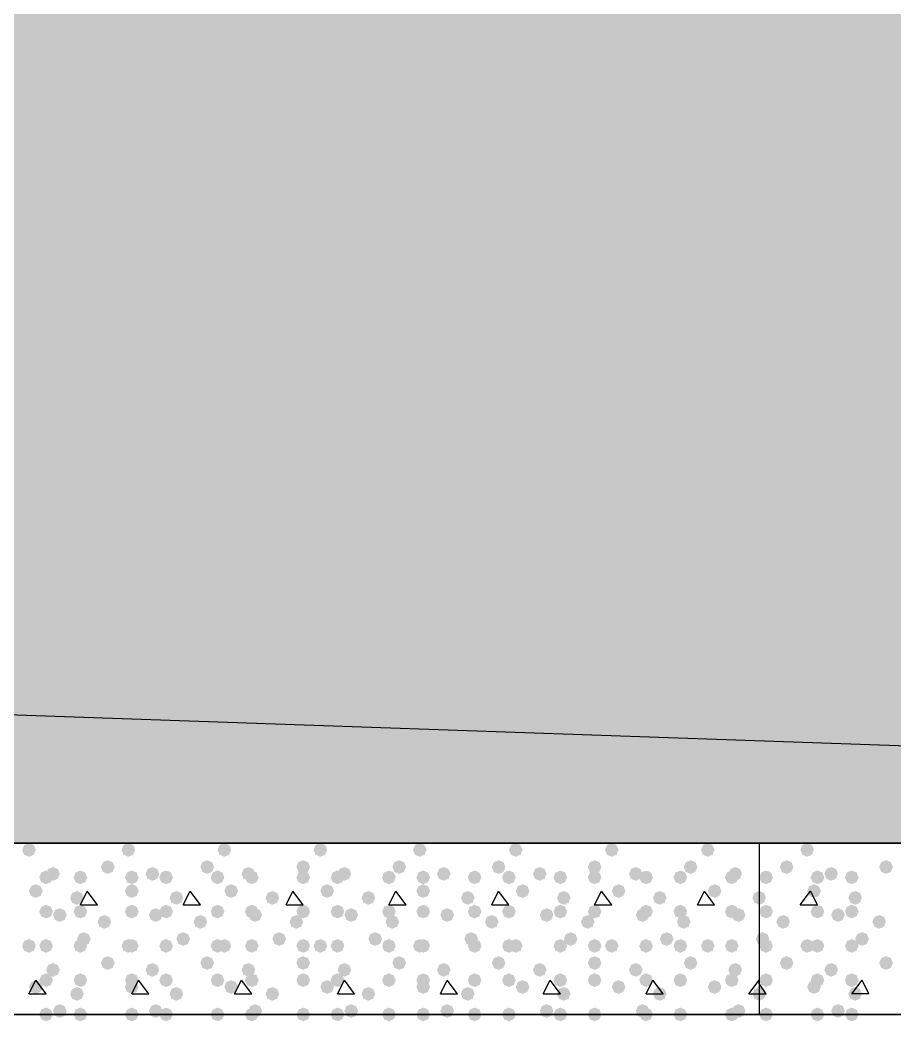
# Model space of a CAD drawing. Header units: millimetres. Extents: x 0 to 420, y 0 to 297.
# Drawn here: x 333.99 to 344.78, y 147.81 to 160.4 of the extents above; entities that cross this region are included whole.
import ezdxf

# ---------------------------------------------------------------- set-up
doc = ezdxf.new("R2010")
doc.units = ezdxf.units.MM
doc.layers.get('0').update_dxf_attribs({"linetype": 'CONTINUOUS'})

msp = doc.modelspace()

# ---------------------------------------------------------------- hatches: boundary and pattern name
at = {"true_color": 0x000008}
h = msp.add_hatch(color=0, dxfattribs=at)
h.paths.add_polyline_path([(379.518333, 162.263667), (33.401, 162.263667), (379.518333, 150.241)], flags=0)
h.paths.add_polyline_path([(33.401, 162.263667), (379.518333, 150.241), (33.401, 150.241)], flags=0)
for points in [[(334.179333, 150.156333), (334.154462, 150.096537), (334.094667, 150.071667), (334.034871, 150.096537), (334.01, 150.156333), (334.034871, 150.216129), (334.094667, 150.241), (334.154462, 150.216129)], [(335.407, 150.156333), (335.382129, 150.096537), (335.322333, 150.071667), (335.262538, 150.096537), (335.237667, 150.156333), (335.262537, 150.216129), (335.322333, 150.241), (335.382129, 150.216129)], [(336.592333, 150.156333), (336.567462, 150.096537), (336.507667, 150.071667), (336.447871, 150.096537), (336.423, 150.156333), (336.447871, 150.216129), (336.507667, 150.241), (336.567462, 150.216129)], [(337.777667, 150.156333), (337.752796, 150.096537), (337.693, 150.071667), (337.633204, 150.096537), (337.608333, 150.156333), (337.633204, 150.216129), (337.693, 150.241), (337.752796, 150.216129)], [(339.005333, 150.156333), (338.980462, 150.096537), (338.920667, 150.071667), (338.860871, 150.096537), (338.836, 150.156333), (338.860871, 150.216129), (338.920667, 150.241), (338.980462, 150.216129)], [(340.190667, 150.156333), (340.165796, 150.096537), (340.106, 150.071667), (340.046204, 150.096537), (340.021333, 150.156333), (340.046204, 150.216129), (340.106, 150.241), (340.165796, 150.216129)], [(341.376, 150.156333), (341.351129, 150.096537), (341.291333, 150.071667), (341.231537, 150.096537), (341.206667, 150.156333), (341.231537, 150.216129), (341.291333, 150.241), (341.351129, 150.216129)], [(342.561333, 150.156333), (342.536462, 150.096537), (342.476667, 150.071667), (342.416871, 150.096537), (342.392, 150.156333), (342.416871, 150.216129), (342.476667, 150.241), (342.536462, 150.216129)], [(334.475667, 149.86), (334.450796, 149.800204), (334.391, 149.775333), (334.331204, 149.800204), (334.306333, 149.86), (334.331204, 149.919796), (334.391, 149.944667), (334.450796, 149.919796)], [(335.153, 149.944667), (335.128129, 149.884871), (335.068333, 149.86), (335.008537, 149.884871), (334.983667, 149.944667), (335.008537, 150.004462), (335.068333, 150.029333), (335.128129, 150.004463)], [(335.703333, 149.86), (335.678463, 149.800204), (335.618667, 149.775333), (335.558871, 149.800204), (335.534, 149.86), (335.558871, 149.919796), (335.618667, 149.944667), (335.678462, 149.919796)], [(336.380667, 149.944667), (336.355796, 149.884871), (336.296, 149.86), (336.236204, 149.884871), (336.211333, 149.944667), (336.236204, 150.004462), (336.296, 150.029333), (336.355796, 150.004463)], [(336.888667, 149.86), (336.863796, 149.800204), (336.804, 149.775333), (336.744204, 149.800204), (336.719333, 149.86), (336.744204, 149.919796), (336.804, 149.944667), (336.863796, 149.919796)], [(337.566, 149.944667), (337.541129, 149.884871), (337.481333, 149.86), (337.421538, 149.884871), (337.396667, 149.944667), (337.421537, 150.004462), (337.481333, 150.029333), (337.541129, 150.004463)], [(338.074, 149.86), (338.049129, 149.800204), (337.989333, 149.775333), (337.929537, 149.800204), (337.904667, 149.86), (337.929537, 149.919796), (337.989333, 149.944667), (338.049129, 149.919796)], [(338.751333, 149.944667), (338.726462, 149.884871), (338.666667, 149.86), (338.606871, 149.884871), (338.582, 149.944667), (338.606871, 150.004462), (338.666667, 150.029333), (338.726462, 150.004463)], [(339.301667, 149.86), (339.276796, 149.800204), (339.217, 149.775333), (339.157204, 149.800204), (339.132333, 149.86), (339.157204, 149.919796), (339.217, 149.944667), (339.276796, 149.919796)], [(339.979, 149.944667), (339.954129, 149.884871), (339.894333, 149.86), (339.834538, 149.884871), (339.809667, 149.944667), (339.834537, 150.004462), (339.894333, 150.029333), (339.954129, 150.004463)], [(340.487, 149.86), (340.462129, 149.800204), (340.402333, 149.775333), (340.342538, 149.800204), (340.317667, 149.86), (340.342537, 149.919796), (340.402333, 149.944667), (340.462129, 149.919796)], [(341.164333, 149.944667), (341.139462, 149.884871), (341.079667, 149.86), (341.019871, 149.884871), (340.995, 149.944667), (341.019871, 150.004462), (341.079667, 150.029333), (341.139462, 150.004463)], [(341.672333, 149.86), (341.647462, 149.800204), (341.587667, 149.775333), (341.527871, 149.800204), (341.503, 149.86), (341.527871, 149.919796), (341.587667, 149.944667), (341.647462, 149.919796)], [(342.349667, 149.944667), (342.324796, 149.884871), (342.265, 149.86), (342.205204, 149.884871), (342.180333, 149.944667), (342.205204, 150.004462), (342.265, 150.029333), (342.324796, 150.004463)], [(342.9, 149.86), (342.875129, 149.800204), (342.815333, 149.775333), (342.755538, 149.800204), (342.730667, 149.86), (342.755537, 149.919796), (342.815333, 149.944667), (342.875129, 149.919796)], [(334.391, 149.817667), (334.366129, 149.757871), (334.306333, 149.733), (334.246537, 149.757871), (334.221667, 149.817667), (334.246537, 149.877462), (334.306333, 149.902333), (334.366129, 149.877463)], [(334.814333, 149.817667), (334.789462, 149.757871), (334.729667, 149.733), (334.669871, 149.757871), (334.645, 149.817667), (334.669871, 149.877462), (334.729667, 149.902333), (334.789462, 149.877463)], [(335.449333, 149.817667), (335.424463, 149.757871), (335.364667, 149.733), (335.304871, 149.757871), (335.28, 149.817667), (335.304871, 149.877462), (335.364667, 149.902333), (335.424462, 149.877463)], [(335.872667, 149.817667), (335.847796, 149.757871), (335.788, 149.733), (335.728204, 149.757871), (335.703333, 149.817667), (335.728204, 149.877462), (335.788, 149.902333), (335.847796, 149.877463)], [(336.507667, 149.817667), (336.482796, 149.757871), (336.423, 149.733), (336.363204, 149.757871), (336.338333, 149.817667), (336.363204, 149.877462), (336.423, 149.902333), (336.482796, 149.877463)], [(336.931, 149.817667), (336.906129, 149.757871), (336.846333, 149.733), (336.786538, 149.757871), (336.761667, 149.817667), (336.786537, 149.877462), (336.846333, 149.902333), (336.906129, 149.877463)], [(337.566, 149.817667), (337.541129, 149.757871), (337.481333, 149.733), (337.421538, 149.757871), (337.396667, 149.817667), (337.421537, 149.877462), (337.481333, 149.902333), (337.541129, 149.877463)], [(337.989333, 149.817667), (337.964462, 149.757871), (337.904667, 149.733), (337.844871, 149.757871), (337.82, 149.817667), (337.844871, 149.877462), (337.904667, 149.902333), (337.964462, 149.877463)], [(338.624333, 149.817667), (338.599462, 149.757871), (338.539667, 149.733), (338.479871, 149.757871), (338.455, 149.817667), (338.479871, 149.877462), (338.539667, 149.902333), (338.599462, 149.877463)], [(339.047667, 149.817667), (339.022796, 149.757871), (338.963, 149.733), (338.903204, 149.757871), (338.878333, 149.817667), (338.903204, 149.877462), (338.963, 149.902333), (339.022796, 149.877463)], [(339.682667, 149.817667), (339.657796, 149.757871), (339.598, 149.733), (339.538204, 149.757871), (339.513333, 149.817667), (339.538204, 149.877462), (339.598, 149.902333), (339.657796, 149.877463)], [(340.106, 149.817667), (340.081129, 149.757871), (340.021333, 149.733), (339.961537, 149.757871), (339.936667, 149.817667), (339.961537, 149.877462), (340.021333, 149.902333), (340.081129, 149.877463)], [(340.741, 149.817667), (340.716129, 149.757871), (340.656333, 149.733), (340.596537, 149.757871), (340.571667, 149.817667), (340.596537, 149.877462), (340.656333, 149.902333), (340.716129, 149.877463)], [(341.164333, 149.817667), (341.139462, 149.757871), (341.079667, 149.733), (341.019871, 149.757871), (340.995, 149.817667), (341.019871, 149.877462), (341.079667, 149.902333), (341.139462, 149.877463)], [(341.799333, 149.817667), (341.774462, 149.757871), (341.714667, 149.733), (341.654871, 149.757871), (341.63, 149.817667), (341.654871, 149.877462), (341.714667, 149.902333), (341.774462, 149.877463)], [(342.222667, 149.817667), (342.197796, 149.757871), (342.138, 149.733), (342.078204, 149.757871), (342.053333, 149.817667), (342.078204, 149.877462), (342.138, 149.902333), (342.197796, 149.877463)], [(342.857667, 149.817667), (342.832796, 149.757871), (342.773, 149.733), (342.713204, 149.757871), (342.688333, 149.817667), (342.713204, 149.877462), (342.773, 149.902333), (342.832796, 149.877463)], [(334.264, 149.648333), (334.239129, 149.588537), (334.179333, 149.563667), (334.119537, 149.588537), (334.094667, 149.648333), (334.119537, 149.708129), (334.179333, 149.733), (334.239129, 149.708129)], [(335.449333, 149.648333), (335.424463, 149.588537), (335.364667, 149.563667), (335.304871, 149.588537), (335.28, 149.648333), (335.304871, 149.708129), (335.364667, 149.733), (335.424462, 149.708129)], [(336.677, 149.648333), (336.652129, 149.588537), (336.592333, 149.563667), (336.532537, 149.588537), (336.507667, 149.648333), (336.532537, 149.708129), (336.592333, 149.733), (336.652129, 149.708129)], [(337.862333, 149.648333), (337.837462, 149.588537), (337.777667, 149.563667), (337.717871, 149.588537), (337.693, 149.648333), (337.717871, 149.708129), (337.777667, 149.733), (337.837462, 149.708129)], [(339.047667, 149.648333), (339.022796, 149.588537), (338.963, 149.563667), (338.903204, 149.588537), (338.878333, 149.648333), (338.903204, 149.708129), (338.963, 149.733), (339.022796, 149.708129)], [(340.275333, 149.648333), (340.250463, 149.588537), (340.190667, 149.563667), (340.130871, 149.588537), (340.106, 149.648333), (340.130871, 149.708129), (340.190667, 149.733), (340.250462, 149.708129)], [(341.460667, 149.648333), (341.435796, 149.588537), (341.376, 149.563667), (341.316204, 149.588537), (341.291333, 149.648333), (341.316204, 149.708129), (341.376, 149.733), (341.435796, 149.708129)], [(342.646, 149.648333), (342.621129, 149.588537), (342.561333, 149.563667), (342.501537, 149.588537), (342.476667, 149.648333), (342.501537, 149.708129), (342.561333, 149.733), (342.621129, 149.708129)], [(334.772, 149.563667), (334.747129, 149.503871), (334.687333, 149.479), (334.627538, 149.503871), (334.602667, 149.563667), (334.627537, 149.623462), (334.687333, 149.648333), (334.747129, 149.623463)], [(335.999667, 149.563667), (335.974796, 149.503871), (335.915, 149.479), (335.855204, 149.503871), (335.830333, 149.563667), (335.855204, 149.623462), (335.915, 149.648333), (335.974796, 149.623463)], [(337.185, 149.563667), (337.160129, 149.503871), (337.100333, 149.479), (337.040538, 149.503871), (337.015667, 149.563667), (337.040537, 149.623462), (337.100333, 149.648333), (337.160129, 149.623463)], [(338.370333, 149.563667), (338.345463, 149.503871), (338.285667, 149.479), (338.225871, 149.503871), (338.201, 149.563667), (338.225871, 149.623462), (338.285667, 149.648333), (338.345462, 149.623463)], [(339.598, 149.563667), (339.573129, 149.503871), (339.513333, 149.479), (339.453538, 149.503871), (339.428667, 149.563667), (339.453537, 149.623462), (339.513333, 149.648333), (339.573129, 149.623463)], [(340.783333, 149.563667), (340.758462, 149.503871), (340.698667, 149.479), (340.638871, 149.503871), (340.614, 149.563667), (340.638871, 149.623462), (340.698667, 149.648333), (340.758462, 149.623463)], [(341.968667, 149.563667), (341.943796, 149.503871), (341.884, 149.479), (341.824204, 149.503871), (341.799333, 149.563667), (341.824204, 149.623462), (341.884, 149.648333), (341.943796, 149.623463)], [(343.196333, 149.563667), (343.171462, 149.503871), (343.111667, 149.479), (343.051871, 149.503871), (343.027, 149.563667), (343.051871, 149.623462), (343.111667, 149.648333), (343.171462, 149.623463)], [(334.391, 149.394333), (334.366129, 149.334537), (334.306333, 149.309667), (334.246537, 149.334537), (334.221667, 149.394333), (334.246537, 149.454129), (334.306333, 149.479), (334.366129, 149.454129)], [(334.560333, 149.352), (334.535462, 149.292204), (334.475667, 149.267333), (334.415871, 149.292204), (334.391, 149.352), (334.415871, 149.411796), (334.475667, 149.436667), (334.535462, 149.411796)], [(334.814333, 149.394333), (334.789462, 149.334537), (334.729667, 149.309667), (334.669871, 149.334537), (334.645, 149.394333), (334.669871, 149.454129), (334.729667, 149.479), (334.789462, 149.454129)], [(335.449333, 149.394333), (335.424463, 149.334537), (335.364667, 149.309667), (335.304871, 149.334537), (335.28, 149.394333), (335.304871, 149.454129), (335.364667, 149.479), (335.424462, 149.454129)], [(335.745667, 149.352), (335.720796, 149.292204), (335.661, 149.267333), (335.601204, 149.292204), (335.576333, 149.352), (335.601204, 149.411796), (335.661, 149.436667), (335.720796, 149.411796)], [(335.872667, 149.394333), (335.847796, 149.334537), (335.788, 149.309667), (335.728204, 149.334537), (335.703333, 149.394333), (335.728204, 149.454129), (335.788, 149.479), (335.847796, 149.454129)], [(336.507667, 149.394333), (336.482796, 149.334537), (336.423, 149.309667), (336.363204, 149.334537), (336.338333, 149.394333), (336.363204, 149.454129), (336.423, 149.479), (336.482796, 149.454129)], [(336.931, 149.394333), (336.906129, 149.334537), (336.846333, 149.309667), (336.786538, 149.334537), (336.761667, 149.394333), (336.786537, 149.454129), (336.846333, 149.479), (336.906129, 149.454129)], [(336.973333, 149.352), (336.948463, 149.292204), (336.888667, 149.267333), (336.828871, 149.292204), (336.804, 149.352), (336.828871, 149.411796), (336.888667, 149.436667), (336.948462, 149.411796)], [(337.566, 149.394333), (337.541129, 149.334537), (337.481333, 149.309667), (337.421538, 149.334537), (337.396667, 149.394333), (337.421537, 149.454129), (337.481333, 149.479), (337.541129, 149.454129)], [(337.989333, 149.394333), (337.964462, 149.334537), (337.904667, 149.309667), (337.844871, 149.334537), (337.82, 149.394333), (337.844871, 149.454129), (337.904667, 149.479), (337.964462, 149.454129)], [(338.158667, 149.352), (338.133796, 149.292204), (338.074, 149.267333), (338.014204, 149.292204), (337.989333, 149.352), (338.014204, 149.411796), (338.074, 149.436667), (338.133796, 149.411796)], [(338.624333, 149.394333), (338.599462, 149.334537), (338.539667, 149.309667), (338.479871, 149.334537), (338.455, 149.394333), (338.479871, 149.454129), (338.539667, 149.479), (338.599462, 149.454129)], [(339.047667, 149.394333), (339.022796, 149.334537), (338.963, 149.309667), (338.903204, 149.334537), (338.878333, 149.394333), (338.903204, 149.454129), (338.963, 149.479), (339.022796, 149.454129)], [(339.344, 149.352), (339.319129, 149.292204), (339.259333, 149.267333), (339.199537, 149.292204), (339.174667, 149.352), (339.199537, 149.411796), (339.259333, 149.436667), (339.319129, 149.411796)], [(339.682667, 149.394333), (339.657796, 149.334537), (339.598, 149.309667), (339.538204, 149.334537), (339.513333, 149.394333), (339.538204, 149.454129), (339.598, 149.479), (339.657796, 149.454129)], [(340.106, 149.394333), (340.081129, 149.334537), (340.021333, 149.309667), (339.961537, 149.334537), (339.936667, 149.394333), (339.961537, 149.454129), (340.021333, 149.479), (340.081129, 149.454129)], [(340.571667, 149.352), (340.546796, 149.292204), (340.487, 149.267333), (340.427204, 149.292204), (340.402333, 149.352), (340.427204, 149.411796), (340.487, 149.436667), (340.546796, 149.411796)], [(340.741, 149.394333), (340.716129, 149.334537), (340.656333, 149.309667), (340.596537, 149.334537), (340.571667, 149.394333), (340.596537, 149.454129), (340.656333, 149.479), (340.716129, 149.454129)], [(341.164333, 149.394333), (341.139462, 149.334537), (341.079667, 149.309667), (341.019871, 149.334537), (340.995, 149.394333), (341.019871, 149.454129), (341.079667, 149.479), (341.139462, 149.454129)], [(341.757, 149.352), (341.732129, 149.292204), (341.672333, 149.267333), (341.612538, 149.292204), (341.587667, 149.352), (341.612537, 149.411796), (341.672333, 149.436667), (341.732129, 149.411796)], [(341.799333, 149.394333), (341.774462, 149.334537), (341.714667, 149.309667), (341.654871, 149.334537), (341.63, 149.394333), (341.654871, 149.454129), (341.714667, 149.479), (341.774462, 149.454129)], [(342.222667, 149.394333), (342.197796, 149.334537), (342.138, 149.309667), (342.078204, 149.334537), (342.053333, 149.394333), (342.078204, 149.454129), (342.138, 149.479), (342.197796, 149.454129)], [(342.857667, 149.394333), (342.832796, 149.334537), (342.773, 149.309667), (342.713204, 149.334537), (342.688333, 149.394333), (342.713204, 149.454129), (342.773, 149.479), (342.832796, 149.454129)], [(342.942333, 149.352), (342.917462, 149.292204), (342.857667, 149.267333), (342.797871, 149.292204), (342.773, 149.352), (342.797871, 149.411796), (342.857667, 149.436667), (342.917462, 149.411796)], [(335.110667, 149.267333), (335.085796, 149.207537), (335.026, 149.182667), (334.966204, 149.207537), (334.941333, 149.267333), (334.966204, 149.327129), (335.026, 149.352), (335.085796, 149.327129)], [(336.296, 149.267333), (336.271129, 149.207537), (336.211333, 149.182667), (336.151538, 149.207537), (336.126667, 149.267333), (336.151537, 149.327129), (336.211333, 149.352), (336.271129, 149.327129)], [(337.481333, 149.267333), (337.456462, 149.207537), (337.396667, 149.182667), (337.336871, 149.207537), (337.312, 149.267333), (337.336871, 149.327129), (337.396667, 149.352), (337.456462, 149.327129)], [(338.666667, 149.267333), (338.641796, 149.207537), (338.582, 149.182667), (338.522204, 149.207537), (338.497333, 149.267333), (338.522204, 149.327129), (338.582, 149.352), (338.641796, 149.327129)], [(339.894333, 149.267333), (339.869462, 149.207537), (339.809667, 149.182667), (339.749871, 149.207537), (339.725, 149.267333), (339.749871, 149.327129), (339.809667, 149.352), (339.869462, 149.327129)], [(341.079667, 149.267333), (341.054796, 149.207537), (340.995, 149.182667), (340.935204, 149.207537), (340.910333, 149.267333), (340.935204, 149.327129), (340.995, 149.352), (341.054796, 149.327129)], [(342.265, 149.267333), (342.240129, 149.207537), (342.180333, 149.182667), (342.120538, 149.207537), (342.095667, 149.267333), (342.120537, 149.327129), (342.180333, 149.352), (342.240129, 149.327129)], [(334.179333, 148.971), (334.154462, 148.911204), (334.094667, 148.886333), (334.034871, 148.911204), (334.01, 148.971), (334.034871, 149.030796), (334.094667, 149.055667), (334.154462, 149.030796)], [(334.391, 148.971), (334.366129, 148.911204), (334.306333, 148.886333), (334.246537, 148.911204), (334.221667, 148.971), (334.246537, 149.030796), (334.306333, 149.055667), (334.366129, 149.030796)], [(334.814333, 148.971), (334.789462, 148.911204), (334.729667, 148.886333), (334.669871, 148.911204), (334.645, 148.971), (334.669871, 149.030796), (334.729667, 149.055667), (334.789462, 149.030796)], [(334.856667, 149.055667), (334.831796, 148.995871), (334.772, 148.971), (334.712204, 148.995871), (334.687333, 149.055667), (334.712204, 149.115462), (334.772, 149.140333), (334.831796, 149.115463)], [(335.407, 148.971), (335.382129, 148.911204), (335.322333, 148.886333), (335.262538, 148.911204), (335.237667, 148.971), (335.262537, 149.030796), (335.322333, 149.055667), (335.382129, 149.030796)], [(335.449333, 148.971), (335.424463, 148.911204), (335.364667, 148.886333), (335.304871, 148.911204), (335.28, 148.971), (335.304871, 149.030796), (335.364667, 149.055667), (335.424462, 149.030796)], [(335.872667, 148.971), (335.847796, 148.911204), (335.788, 148.886333), (335.728204, 148.911204), (335.703333, 148.971), (335.728204, 149.030796), (335.788, 149.055667), (335.847796, 149.030796)], [(336.084333, 149.055667), (336.059463, 148.995871), (335.999667, 148.971), (335.939871, 148.995871), (335.915, 149.055667), (335.939871, 149.115462), (335.999667, 149.140333), (336.059462, 149.115463)], [(336.507667, 148.971), (336.482796, 148.911204), (336.423, 148.886333), (336.363204, 148.911204), (336.338333, 148.971), (336.363204, 149.030796), (336.423, 149.055667), (336.482796, 149.030796)], [(336.592333, 148.971), (336.567462, 148.911204), (336.507667, 148.886333), (336.447871, 148.911204), (336.423, 148.971), (336.447871, 149.030796), (336.507667, 149.055667), (336.567462, 149.030796)], [(336.931, 148.971), (336.906129, 148.911204), (336.846333, 148.886333), (336.786538, 148.911204), (336.761667, 148.971), (336.786537, 149.030796), (336.846333, 149.055667), (336.906129, 149.030796)], [(337.269667, 149.055667), (337.244796, 148.995871), (337.185, 148.971), (337.125204, 148.995871), (337.100333, 149.055667), (337.125204, 149.115462), (337.185, 149.140333), (337.244796, 149.115463)], [(337.566, 148.971), (337.541129, 148.911204), (337.481333, 148.886333), (337.421538, 148.911204), (337.396667, 148.971), (337.421537, 149.030796), (337.481333, 149.055667), (337.541129, 149.030796)], [(337.777667, 148.971), (337.752796, 148.911204), (337.693, 148.886333), (337.633204, 148.911204), (337.608333, 148.971), (337.633204, 149.030796), (337.693, 149.055667), (337.752796, 149.030796)], [(337.989333, 148.971), (337.964462, 148.911204), (337.904667, 148.886333), (337.844871, 148.911204), (337.82, 148.971), (337.844871, 149.030796), (337.904667, 149.055667), (337.964462, 149.030796)], [(338.455, 149.055667), (338.430129, 148.995871), (338.370333, 148.971), (338.310538, 148.995871), (338.285667, 149.055667), (338.310537, 149.115462), (338.370333, 149.140333), (338.430129, 149.115463)], [(338.624333, 148.971), (338.599462, 148.911204), (338.539667, 148.886333), (338.479871, 148.911204), (338.455, 148.971), (338.479871, 149.030796), (338.539667, 149.055667), (338.599462, 149.030796)], [(339.005333, 148.971), (338.980462, 148.911204), (338.920667, 148.886333), (338.860871, 148.911204), (338.836, 148.971), (338.860871, 149.030796), (338.920667, 149.055667), (338.980462, 149.030796)], [(339.047667, 148.971), (339.022796, 148.911204), (338.963, 148.886333), (338.903204, 148.911204), (338.878333, 148.971), (338.903204, 149.030796), (338.963, 149.055667), (339.022796, 149.030796)], [(339.640333, 149.055667), (339.615463, 148.995871), (339.555667, 148.971), (339.495871, 148.995871), (339.471, 149.055667), (339.495871, 149.115462), (339.555667, 149.140333), (339.615462, 149.115463)], [(339.682667, 148.971), (339.657796, 148.911204), (339.598, 148.886333), (339.538204, 148.911204), (339.513333, 148.971), (339.538204, 149.030796), (339.598, 149.055667), (339.657796, 149.030796)], [(340.106, 148.971), (340.081129, 148.911204), (340.021333, 148.886333), (339.961537, 148.911204), (339.936667, 148.971), (339.961537, 149.030796), (340.021333, 149.055667), (340.081129, 149.030796)], [(340.190667, 148.971), (340.165796, 148.911204), (340.106, 148.886333), (340.046204, 148.911204), (340.021333, 148.971), (340.046204, 149.030796), (340.106, 149.055667), (340.165796, 149.030796)], [(340.741, 148.971), (340.716129, 148.911204), (340.656333, 148.886333), (340.596537, 148.911204), (340.571667, 148.971), (340.596537, 149.030796), (340.656333, 149.055667), (340.716129, 149.030796)], [(340.868, 149.055667), (340.843129, 148.995871), (340.783333, 148.971), (340.723538, 148.995871), (340.698667, 149.055667), (340.723537, 149.115462), (340.783333, 149.140333), (340.843129, 149.115463)], [(341.164333, 148.971), (341.139462, 148.911204), (341.079667, 148.886333), (341.019871, 148.911204), (340.995, 148.971), (341.019871, 149.030796), (341.079667, 149.055667), (341.139462, 149.030796)], [(341.376, 148.971), (341.351129, 148.911204), (341.291333, 148.886333), (341.231537, 148.911204), (341.206667, 148.971), (341.231537, 149.030796), (341.291333, 149.055667), (341.351129, 149.030796)], [(341.799333, 148.971), (341.774462, 148.911204), (341.714667, 148.886333), (341.654871, 148.911204), (341.63, 148.971), (341.654871, 149.030796), (341.714667, 149.055667), (341.774462, 149.030796)], [(342.053333, 149.055667), (342.028462, 148.995871), (341.968667, 148.971), (341.908871, 148.995871), (341.884, 149.055667), (341.908871, 149.115462), (341.968667, 149.140333), (342.028462, 149.115463)], [(342.222667, 148.971), (342.197796, 148.911204), (342.138, 148.886333), (342.078204, 148.911204), (342.053333, 148.971), (342.078204, 149.030796), (342.138, 149.055667), (342.197796, 149.030796)], [(342.561333, 148.971), (342.536462, 148.911204), (342.476667, 148.886333), (342.416871, 148.911204), (342.392, 148.971), (342.416871, 149.030796), (342.476667, 149.055667), (342.536462, 149.030796)], [(342.857667, 148.971), (342.832796, 148.911204), (342.773, 148.886333), (342.713204, 148.911204), (342.688333, 148.971), (342.713204, 149.030796), (342.773, 149.055667), (342.832796, 149.030796)], [(335.153, 148.759333), (335.128129, 148.699537), (335.068333, 148.674667), (335.008537, 148.699537), (334.983667, 148.759333), (335.008537, 148.819129), (335.068333, 148.844), (335.128129, 148.819129)], [(336.380667, 148.759333), (336.355796, 148.699537), (336.296, 148.674667), (336.236204, 148.699537), (336.211333, 148.759333), (336.236204, 148.819129), (336.296, 148.844), (336.355796, 148.819129)], [(337.566, 148.759333), (337.541129, 148.699537), (337.481333, 148.674667), (337.421538, 148.699537), (337.396667, 148.759333), (337.421537, 148.819129), (337.481333, 148.844), (337.541129, 148.819129)], [(338.751333, 148.759333), (338.726462, 148.699537), (338.666667, 148.674667), (338.606871, 148.699537), (338.582, 148.759333), (338.606871, 148.819129), (338.666667, 148.844), (338.726462, 148.819129)], [(339.979, 148.759333), (339.954129, 148.699537), (339.894333, 148.674667), (339.834538, 148.699537), (339.809667, 148.759333), (339.834537, 148.819129), (339.894333, 148.844), (339.954129, 148.819129)], [(341.164333, 148.759333), (341.139462, 148.699537), (341.079667, 148.674667), (341.019871, 148.699537), (340.995, 148.759333), (341.019871, 148.819129), (341.079667, 148.844), (341.139462, 148.819129)], [(342.349667, 148.759333), (342.324796, 148.699537), (342.265, 148.674667), (342.205204, 148.699537), (342.180333, 148.759333), (342.205204, 148.819129), (342.265, 148.844), (342.324796, 148.819129)], [(334.475667, 148.674667), (334.450796, 148.614871), (334.391, 148.59), (334.331204, 148.614871), (334.306333, 148.674667), (334.331204, 148.734462), (334.391, 148.759333), (334.450796, 148.734463)], [(335.703333, 148.674667), (335.678463, 148.614871), (335.618667, 148.59), (335.558871, 148.614871), (335.534, 148.674667), (335.558871, 148.734462), (335.618667, 148.759333), (335.678462, 148.734463)], [(336.888667, 148.674667), (336.863796, 148.614871), (336.804, 148.59), (336.744204, 148.614871), (336.719333, 148.674667), (336.744204, 148.734462), (336.804, 148.759333), (336.863796, 148.734463)], [(338.074, 148.674667), (338.049129, 148.614871), (337.989333, 148.59), (337.929537, 148.614871), (337.904667, 148.674667), (337.929537, 148.734462), (337.989333, 148.759333), (338.049129, 148.734463)], [(339.301667, 148.674667), (339.276796, 148.614871), (339.217, 148.59), (339.157204, 148.614871), (339.132333, 148.674667), (339.157204, 148.734462), (339.217, 148.759333), (339.276796, 148.734463)], [(340.487, 148.674667), (340.462129, 148.614871), (340.402333, 148.59), (340.342538, 148.614871), (340.317667, 148.674667), (340.342537, 148.734462), (340.402333, 148.759333), (340.462129, 148.734463)], [(341.672333, 148.674667), (341.647462, 148.614871), (341.587667, 148.59), (341.527871, 148.614871), (341.503, 148.674667), (341.527871, 148.734462), (341.587667, 148.759333), (341.647462, 148.734463)], [(342.9, 148.674667), (342.875129, 148.614871), (342.815333, 148.59), (342.755538, 148.614871), (342.730667, 148.674667), (342.755537, 148.734462), (342.815333, 148.759333), (342.875129, 148.734463)], [(334.264, 148.463), (334.239129, 148.403204), (334.179333, 148.378333), (334.119537, 148.403204), (334.094667, 148.463), (334.119537, 148.522796), (334.179333, 148.547667), (334.239129, 148.522796)], [(334.391, 148.547667), (334.366129, 148.487871), (334.306333, 148.463), (334.246537, 148.487871), (334.221667, 148.547667), (334.246537, 148.607462), (334.306333, 148.632333), (334.366129, 148.607463)], [(334.814333, 148.547667), (334.789462, 148.487871), (334.729667, 148.463), (334.669871, 148.487871), (334.645, 148.547667), (334.669871, 148.607462), (334.729667, 148.632333), (334.789462, 148.607463)], [(335.449333, 148.547667), (335.424463, 148.487871), (335.364667, 148.463), (335.304871, 148.487871), (335.28, 148.547667), (335.304871, 148.607462), (335.364667, 148.632333), (335.424462, 148.607463)], [(335.449333, 148.463), (335.424463, 148.403204), (335.364667, 148.378333), (335.304871, 148.403204), (335.28, 148.463), (335.304871, 148.522796), (335.364667, 148.547667), (335.424462, 148.522796)], [(335.872667, 148.547667), (335.847796, 148.487871), (335.788, 148.463), (335.728204, 148.487871), (335.703333, 148.547667), (335.728204, 148.607462), (335.788, 148.632333), (335.847796, 148.607463)], [(336.507667, 148.547667), (336.482796, 148.487871), (336.423, 148.463), (336.363204, 148.487871), (336.338333, 148.547667), (336.363204, 148.607462), (336.423, 148.632333), (336.482796, 148.607463)], [(336.677, 148.463), (336.652129, 148.403204), (336.592333, 148.378333), (336.532537, 148.403204), (336.507667, 148.463), (336.532537, 148.522796), (336.592333, 148.547667), (336.652129, 148.522796)], [(336.931, 148.547667), (336.906129, 148.487871), (336.846333, 148.463), (336.786538, 148.487871), (336.761667, 148.547667), (336.786537, 148.607462), (336.846333, 148.632333), (336.906129, 148.607463)], [(337.566, 148.547667), (337.541129, 148.487871), (337.481333, 148.463), (337.421538, 148.487871), (337.396667, 148.547667), (337.421537, 148.607462), (337.481333, 148.632333), (337.541129, 148.607463)], [(337.862333, 148.463), (337.837462, 148.403204), (337.777667, 148.378333), (337.717871, 148.403204), (337.693, 148.463), (337.717871, 148.522796), (337.777667, 148.547667), (337.837462, 148.522796)], [(337.989333, 148.547667), (337.964462, 148.487871), (337.904667, 148.463), (337.844871, 148.487871), (337.82, 148.547667), (337.844871, 148.607462), (337.904667, 148.632333), (337.964462, 148.607463)], [(338.624333, 148.547667), (338.599462, 148.487871), (338.539667, 148.463), (338.479871, 148.487871), (338.455, 148.547667), (338.479871, 148.607462), (338.539667, 148.632333), (338.599462, 148.607463)], [(339.047667, 148.547667), (339.022796, 148.487871), (338.963, 148.463), (338.903204, 148.487871), (338.878333, 148.547667), (338.903204, 148.607462), (338.963, 148.632333), (339.022796, 148.607463)], [(339.047667, 148.463), (339.022796, 148.403204), (338.963, 148.378333), (338.903204, 148.403204), (338.878333, 148.463), (338.903204, 148.522796), (338.963, 148.547667), (339.022796, 148.522796)], [(339.682667, 148.547667), (339.657796, 148.487871), (339.598, 148.463), (339.538204, 148.487871), (339.513333, 148.547667), (339.538204, 148.607462), (339.598, 148.632333), (339.657796, 148.607463)], [(340.106, 148.547667), (340.081129, 148.487871), (340.021333, 148.463), (339.961537, 148.487871), (339.936667, 148.547667), (339.961537, 148.607462), (340.021333, 148.632333), (340.081129, 148.607463)], [(340.275333, 148.463), (340.250463, 148.403204), (340.190667, 148.378333), (340.130871, 148.403204), (340.106, 148.463), (340.130871, 148.522796), (340.190667, 148.547667), (340.250462, 148.522796)], [(340.741, 148.547667), (340.716129, 148.487871), (340.656333, 148.463), (340.596537, 148.487871), (340.571667, 148.547667), (340.596537, 148.607462), (340.656333, 148.632333), (340.716129, 148.607463)], [(341.164333, 148.547667), (341.139462, 148.487871), (341.079667, 148.463), (341.019871, 148.487871), (340.995, 148.547667), (341.019871, 148.607462), (341.079667, 148.632333), (341.139462, 148.607463)], [(341.460667, 148.463), (341.435796, 148.403204), (341.376, 148.378333), (341.316204, 148.403204), (341.291333, 148.463), (341.316204, 148.522796), (341.376, 148.547667), (341.435796, 148.522796)], [(341.799333, 148.547667), (341.774462, 148.487871), (341.714667, 148.463), (341.654871, 148.487871), (341.63, 148.547667), (341.654871, 148.607462), (341.714667, 148.632333), (341.774462, 148.607463)], [(342.222667, 148.547667), (342.197796, 148.487871), (342.138, 148.463), (342.078204, 148.487871), (342.053333, 148.547667), (342.078204, 148.607462), (342.138, 148.632333), (342.197796, 148.607463)], [(342.646, 148.463), (342.621129, 148.403204), (342.561333, 148.378333), (342.501537, 148.403204), (342.476667, 148.463), (342.501537, 148.522796), (342.561333, 148.547667), (342.621129, 148.522796)], [(342.857667, 148.547667), (342.832796, 148.487871), (342.773, 148.463), (342.713204, 148.487871), (342.688333, 148.547667), (342.713204, 148.607462), (342.773, 148.632333), (342.832796, 148.607463)], [(334.772, 148.378333), (334.747129, 148.318537), (334.687333, 148.293667), (334.627538, 148.318537), (334.602667, 148.378333), (334.627537, 148.438129), (334.687333, 148.463), (334.747129, 148.438129)], [(335.999667, 148.378333), (335.974796, 148.318537), (335.915, 148.293667), (335.855204, 148.318537), (335.830333, 148.378333), (335.855204, 148.438129), (335.915, 148.463), (335.974796, 148.438129)], [(337.185, 148.378333), (337.160129, 148.318537), (337.100333, 148.293667), (337.040538, 148.318537), (337.015667, 148.378333), (337.040537, 148.438129), (337.100333, 148.463), (337.160129, 148.438129)], [(338.370333, 148.378333), (338.345463, 148.318537), (338.285667, 148.293667), (338.225871, 148.318537), (338.201, 148.378333), (338.225871, 148.438129), (338.285667, 148.463), (338.345462, 148.438129)], [(339.598, 148.378333), (339.573129, 148.318537), (339.513333, 148.293667), (339.453538, 148.318537), (339.428667, 148.378333), (339.453537, 148.438129), (339.513333, 148.463), (339.573129, 148.438129)], [(340.783333, 148.378333), (340.758462, 148.318537), (340.698667, 148.293667), (340.638871, 148.318537), (340.614, 148.378333), (340.638871, 148.438129), (340.698667, 148.463), (340.758462, 148.438129)], [(341.968667, 148.378333), (341.943796, 148.318537), (341.884, 148.293667), (341.824204, 148.318537), (341.799333, 148.378333), (341.824204, 148.438129), (341.884, 148.463), (341.943796, 148.438129)], [(343.196333, 148.378333), (343.171462, 148.318537), (343.111667, 148.293667), (343.051871, 148.318537), (343.027, 148.378333), (343.051871, 148.438129), (343.111667, 148.463), (343.171462, 148.438129)], [(334.391, 148.124333), (334.366129, 148.064537), (334.306333, 148.039667), (334.246537, 148.064537), (334.221667, 148.124333), (334.246537, 148.184129), (334.306333, 148.209), (334.366129, 148.184129)], [(334.560333, 148.166667), (334.535462, 148.106871), (334.475667, 148.082), (334.415871, 148.106871), (334.391, 148.166667), (334.415871, 148.226462), (334.475667, 148.251333), (334.535462, 148.226463)], [(334.814333, 148.124333), (334.789462, 148.064537), (334.729667, 148.039667), (334.669871, 148.064537), (334.645, 148.124333), (334.669871, 148.184129), (334.729667, 148.209), (334.789462, 148.184129)], [(335.449333, 148.124333), (335.424463, 148.064537), (335.364667, 148.039667), (335.304871, 148.064537), (335.28, 148.124333), (335.304871, 148.184129), (335.364667, 148.209), (335.424462, 148.184129)], [(335.745667, 148.166667), (335.720796, 148.106871), (335.661, 148.082), (335.601204, 148.106871), (335.576333, 148.166667), (335.601204, 148.226462), (335.661, 148.251333), (335.720796, 148.226463)], [(335.872667, 148.124333), (335.847796, 148.064537), (335.788, 148.039667), (335.728204, 148.064537), (335.703333, 148.124333), (335.728204, 148.184129), (335.788, 148.209), (335.847796, 148.184129)], [(336.507667, 148.124333), (336.482796, 148.064537), (336.423, 148.039667), (336.363204, 148.064537), (336.338333, 148.124333), (336.363204, 148.184129), (336.423, 148.209), (336.482796, 148.184129)], [(336.931, 148.124333), (336.906129, 148.064537), (336.846333, 148.039667), (336.786538, 148.064537), (336.761667, 148.124333), (336.786537, 148.184129), (336.846333, 148.209), (336.906129, 148.184129)], [(336.973333, 148.166667), (336.948463, 148.106871), (336.888667, 148.082), (336.828871, 148.106871), (336.804, 148.166667), (336.828871, 148.226462), (336.888667, 148.251333), (336.948462, 148.226463)], [(337.566, 148.124333), (337.541129, 148.064537), (337.481333, 148.039667), (337.421538, 148.064537), (337.396667, 148.124333), (337.421537, 148.184129), (337.481333, 148.209), (337.541129, 148.184129)], [(337.989333, 148.124333), (337.964462, 148.064537), (337.904667, 148.039667), (337.844871, 148.064537), (337.82, 148.124333), (337.844871, 148.184129), (337.904667, 148.209), (337.964462, 148.184129)], [(338.158667, 148.166667), (338.133796, 148.106871), (338.074, 148.082), (338.014204, 148.106871), (337.989333, 148.166667), (338.014204, 148.226462), (338.074, 148.251333), (338.133796, 148.226463)], [(338.624333, 148.124333), (338.599462, 148.064537), (338.539667, 148.039667), (338.479871, 148.064537), (338.455, 148.124333), (338.479871, 148.184129), (338.539667, 148.209), (338.599462, 148.184129)], [(339.047667, 148.124333), (339.022796, 148.064537), (338.963, 148.039667), (338.903204, 148.064537), (338.878333, 148.124333), (338.903204, 148.184129), (338.963, 148.209), (339.022796, 148.184129)], [(339.344, 148.166667), (339.319129, 148.106871), (339.259333, 148.082), (339.199537, 148.106871), (339.174667, 148.166667), (339.199537, 148.226462), (339.259333, 148.251333), (339.319129, 148.226463)], [(339.682667, 148.124333), (339.657796, 148.064537), (339.598, 148.039667), (339.538204, 148.064537), (339.513333, 148.124333), (339.538204, 148.184129), (339.598, 148.209), (339.657796, 148.184129)], [(340.106, 148.124333), (340.081129, 148.064537), (340.021333, 148.039667), (339.961537, 148.064537), (339.936667, 148.124333), (339.961537, 148.184129), (340.021333, 148.209), (340.081129, 148.184129)], [(340.571667, 148.166667), (340.546796, 148.106871), (340.487, 148.082), (340.427204, 148.106871), (340.402333, 148.166667), (340.427204, 148.226462), (340.487, 148.251333), (340.546796, 148.226463)], [(340.741, 148.124333), (340.716129, 148.064537), (340.656333, 148.039667), (340.596537, 148.064537), (340.571667, 148.124333), (340.596537, 148.184129), (340.656333, 148.209), (340.716129, 148.184129)], [(341.164333, 148.124333), (341.139462, 148.064537), (341.079667, 148.039667), (341.019871, 148.064537), (340.995, 148.124333), (341.019871, 148.184129), (341.079667, 148.209), (341.139462, 148.184129)], [(341.757, 148.166667), (341.732129, 148.106871), (341.672333, 148.082), (341.612538, 148.106871), (341.587667, 148.166667), (341.612537, 148.226462), (341.672333, 148.251333), (341.732129, 148.226463)], [(341.799333, 148.124333), (341.774462, 148.064537), (341.714667, 148.039667), (341.654871, 148.064537), (341.63, 148.124333), (341.654871, 148.184129), (341.714667, 148.209), (341.774462, 148.184129)], [(342.222667, 148.124333), (342.197796, 148.064537), (342.138, 148.039667), (342.078204, 148.064537), (342.053333, 148.124333), (342.078204, 148.184129), (342.138, 148.209), (342.197796, 148.184129)], [(342.857667, 148.124333), (342.832796, 148.064537), (342.773, 148.039667), (342.713204, 148.064537), (342.688333, 148.124333), (342.713204, 148.184129), (342.773, 148.209), (342.832796, 148.184129)], [(342.942333, 148.166667), (342.917462, 148.106871), (342.857667, 148.082), (342.797871, 148.106871), (342.773, 148.166667), (342.797871, 148.226462), (342.857667, 148.251333), (342.917462, 148.226463)]]:
    msp.add_hatch(color=0, dxfattribs=at).paths.add_polyline_path(points, flags=0)
at = {"true_color": 0x000007}
for points in [[(343.789, 150.156333), (343.764129, 150.096537), (343.704333, 150.071667), (343.644537, 150.096537), (343.619667, 150.156333), (343.644537, 150.216129), (343.704333, 150.241), (343.764129, 150.216129)], [(343.535, 149.944667), (343.510129, 149.884871), (343.450333, 149.86), (343.390538, 149.884871), (343.365667, 149.944667), (343.390537, 150.004462), (343.450333, 150.029333), (343.510129, 150.004463)], [(344.085333, 149.86), (344.060462, 149.800204), (344.000667, 149.775333), (343.940871, 149.800204), (343.916, 149.86), (343.940871, 149.919796), (344.000667, 149.944667), (344.060462, 149.919796)], [(344.762667, 149.944667), (344.737796, 149.884871), (344.678, 149.86), (344.618204, 149.884871), (344.593333, 149.944667), (344.618204, 150.004462), (344.678, 150.029333), (344.737796, 150.004463)], [(343.281, 149.817667), (343.256129, 149.757871), (343.196333, 149.733), (343.136537, 149.757871), (343.111667, 149.817667), (343.136537, 149.877462), (343.196333, 149.902333), (343.256129, 149.877463)], [(343.916, 149.817667), (343.891129, 149.757871), (343.831333, 149.733), (343.771538, 149.757871), (343.746667, 149.817667), (343.771537, 149.877462), (343.831333, 149.902333), (343.891129, 149.877463)], [(344.339333, 149.817667), (344.314462, 149.757871), (344.254667, 149.733), (344.194871, 149.757871), (344.17, 149.817667), (344.194871, 149.877462), (344.254667, 149.902333), (344.314462, 149.877463)], [(343.873667, 149.648333), (343.848796, 149.588537), (343.789, 149.563667), (343.729204, 149.588537), (343.704333, 149.648333), (343.729204, 149.708129), (343.789, 149.733), (343.848796, 149.708129)], [(344.381667, 149.563667), (344.356796, 149.503871), (344.297, 149.479), (344.237204, 149.503871), (344.212333, 149.563667), (344.237204, 149.623462), (344.297, 149.648333), (344.356796, 149.623463)], [(343.281, 149.394333), (343.256129, 149.334537), (343.196333, 149.309667), (343.136537, 149.334537), (343.111667, 149.394333), (343.136537, 149.454129), (343.196333, 149.479), (343.256129, 149.454129)], [(343.916, 149.394333), (343.891129, 149.334537), (343.831333, 149.309667), (343.771538, 149.334537), (343.746667, 149.394333), (343.771537, 149.454129), (343.831333, 149.479), (343.891129, 149.454129)], [(344.17, 149.352), (344.145129, 149.292204), (344.085333, 149.267333), (344.025538, 149.292204), (344.000667, 149.352), (344.025537, 149.411796), (344.085333, 149.436667), (344.145129, 149.411796)], [(344.339333, 149.394333), (344.314462, 149.334537), (344.254667, 149.309667), (344.194871, 149.334537), (344.17, 149.394333), (344.194871, 149.454129), (344.254667, 149.479), (344.314462, 149.454129)], [(343.492667, 149.267333), (343.467796, 149.207537), (343.408, 149.182667), (343.348204, 149.207537), (343.323333, 149.267333), (343.348204, 149.327129), (343.408, 149.352), (343.467796, 149.327129)], [(344.678, 149.267333), (344.653129, 149.207537), (344.593333, 149.182667), (344.533537, 149.207537), (344.508667, 149.267333), (344.533537, 149.327129), (344.593333, 149.352), (344.653129, 149.327129)], [(343.238667, 149.055667), (343.213796, 148.995871), (343.154, 148.971), (343.094204, 148.995871), (343.069333, 149.055667), (343.094204, 149.115462), (343.154, 149.140333), (343.213796, 149.115463)], [(343.281, 148.971), (343.256129, 148.911204), (343.196333, 148.886333), (343.136537, 148.911204), (343.111667, 148.971), (343.136537, 149.030796), (343.196333, 149.055667), (343.256129, 149.030796)], [(343.789, 148.971), (343.764129, 148.911204), (343.704333, 148.886333), (343.644537, 148.911204), (343.619667, 148.971), (343.644537, 149.030796), (343.704333, 149.055667), (343.764129, 149.030796)], [(343.916, 148.971), (343.891129, 148.911204), (343.831333, 148.886333), (343.771538, 148.911204), (343.746667, 148.971), (343.771537, 149.030796), (343.831333, 149.055667), (343.891129, 149.030796)], [(344.339333, 148.971), (344.314462, 148.911204), (344.254667, 148.886333), (344.194871, 148.911204), (344.17, 148.971), (344.194871, 149.030796), (344.254667, 149.055667), (344.314462, 149.030796)], [(344.466333, 149.055667), (344.441462, 148.995871), (344.381667, 148.971), (344.321871, 148.995871), (344.297, 149.055667), (344.321871, 149.115462), (344.381667, 149.140333), (344.441462, 149.115463)], [(343.535, 148.759333), (343.510129, 148.699537), (343.450333, 148.674667), (343.390538, 148.699537), (343.365667, 148.759333), (343.390537, 148.819129), (343.450333, 148.844), (343.510129, 148.819129)], [(344.762667, 148.759333), (344.737796, 148.699537), (344.678, 148.674667), (344.618204, 148.699537), (344.593333, 148.759333), (344.618204, 148.819129), (344.678, 148.844), (344.737796, 148.819129)], [(344.085333, 148.674667), (344.060462, 148.614871), (344.000667, 148.59), (343.940871, 148.614871), (343.916, 148.674667), (343.940871, 148.734462), (344.000667, 148.759333), (344.060462, 148.734463)], [(343.281, 148.547667), (343.256129, 148.487871), (343.196333, 148.463), (343.136537, 148.487871), (343.111667, 148.547667), (343.136537, 148.607462), (343.196333, 148.632333), (343.256129, 148.607463)], [(343.873667, 148.463), (343.848796, 148.403204), (343.789, 148.378333), (343.729204, 148.403204), (343.704333, 148.463), (343.729204, 148.522796), (343.789, 148.547667), (343.848796, 148.522796)], [(343.916, 148.547667), (343.891129, 148.487871), (343.831333, 148.463), (343.771538, 148.487871), (343.746667, 148.547667), (343.771537, 148.607462), (343.831333, 148.632333), (343.891129, 148.607463)], [(344.339333, 148.547667), (344.314462, 148.487871), (344.254667, 148.463), (344.194871, 148.487871), (344.17, 148.547667), (344.194871, 148.607462), (344.254667, 148.632333), (344.314462, 148.607463)], [(344.381667, 148.378333), (344.356796, 148.318537), (344.297, 148.293667), (344.237204, 148.318537), (344.212333, 148.378333), (344.237204, 148.438129), (344.297, 148.463), (344.356796, 148.438129)], [(343.281, 148.124333), (343.256129, 148.064537), (343.196333, 148.039667), (343.136537, 148.064537), (343.111667, 148.124333), (343.136537, 148.184129), (343.196333, 148.209), (343.256129, 148.184129)], [(343.916, 148.124333), (343.891129, 148.064537), (343.831333, 148.039667), (343.771538, 148.064537), (343.746667, 148.124333), (343.771537, 148.184129), (343.831333, 148.209), (343.891129, 148.184129)], [(344.17, 148.166667), (344.145129, 148.106871), (344.085333, 148.082), (344.025538, 148.106871), (344.000667, 148.166667), (344.025537, 148.226462), (344.085333, 148.251333), (344.145129, 148.226463)], [(344.339333, 148.124333), (344.314462, 148.064537), (344.254667, 148.039667), (344.194871, 148.064537), (344.17, 148.124333), (344.194871, 148.184129), (344.254667, 148.209), (344.314462, 148.184129)]]:
    msp.add_hatch(color=0, dxfattribs=at).paths.add_polyline_path(points, flags=0)

# ---------------------------------------------------------------- linework, layer by layer
at = {"color": 0, "true_color": 0x000008}
for points in [[(379.518333, 162.263667), (33.401, 162.263667), (379.518333, 150.241)], [(33.401, 162.263667), (379.518333, 150.241), (33.401, 150.241)]]:
    msp.add_lwpolyline(points, close=True, dxfattribs=at)
at = {"color": 0, "true_color": 0x000007}
for points in [[(32.342667, 126.915333), (32.342667, 150.241), (380.576667, 150.241), (380.576667, 126.915333), (218.101333, 126.915333), (218.101333, 105.748667), (194.775667, 105.748667), (194.775667, 126.915333)], [(32.342667, 126.915333), (32.342667, 150.241), (380.576667, 150.241), (380.576667, 126.915333), (218.101333, 126.915333), (218.101333, 105.748667), (194.775667, 105.748667), (194.775667, 126.915333)], [(343.111667, 150.241), (343.111667, 148.124333), (345.228333, 148.124333), (345.228333, 150.241)]]:
    msp.add_lwpolyline(points, close=True, dxfattribs=at)
for points in [[(343.111667, 150.241), (324.061667, 150.241)], [(343.619667, 149.479), (343.746667, 149.648333)], [(343.831333, 149.479), (343.746667, 149.648333)], [(343.619667, 149.479), (343.831333, 149.479)], [(344.466333, 148.378333), (344.254667, 148.378333), (344.381667, 148.547667)], [(344.466333, 148.378333), (344.381667, 148.547667)], [(343.196333, 148.378333), (343.111667, 148.505333)], [(343.111667, 148.378333), (343.196333, 148.378333)], [(324.061667, 148.124333), (343.111667, 148.124333)]]:
    msp.add_lwpolyline(points, dxfattribs=at)
at = {"color": 0, "true_color": 0x000008}
for points in [[(334.729667, 149.479), (334.814333, 149.648333)], [(334.941333, 149.479), (334.814333, 149.648333)], [(335.999667, 149.479), (336.084333, 149.648333)], [(336.211333, 149.479), (336.084333, 149.648333)], [(337.269667, 149.479), (337.354333, 149.648333)], [(337.481333, 149.479), (337.354333, 149.648333)], [(338.539667, 149.479), (338.624333, 149.648333)], [(338.751333, 149.479), (338.624333, 149.648333)], [(339.809667, 149.479), (339.894333, 149.648333)], [(340.021333, 149.479), (339.894333, 149.648333)], [(341.079667, 149.479), (341.164333, 149.648333)], [(341.291333, 149.479), (341.164333, 149.648333)], [(342.349667, 149.479), (342.434333, 149.648333)], [(342.561333, 149.479), (342.434333, 149.648333)], [(334.729667, 149.479), (334.941333, 149.479)], [(335.999667, 149.479), (336.211333, 149.479)], [(337.269667, 149.479), (337.481333, 149.479)], [(338.539667, 149.479), (338.751333, 149.479)], [(339.809667, 149.479), (340.021333, 149.479)], [(341.079667, 149.479), (341.291333, 149.479)], [(342.349667, 149.479), (342.561333, 149.479)], [(334.094667, 148.378333), (334.179333, 148.547667)], [(334.306333, 148.378333), (334.179333, 148.547667)], [(335.364667, 148.378333), (335.449333, 148.547667)], [(335.576333, 148.378333), (335.449333, 148.547667)], [(336.634667, 148.378333), (336.719333, 148.547667)], [(336.846333, 148.378333), (336.719333, 148.547667)], [(337.904667, 148.378333), (337.989333, 148.547667)], [(338.116333, 148.378333), (337.989333, 148.547667)], [(339.174667, 148.378333), (339.259333, 148.547667)], [(339.386333, 148.378333), (339.259333, 148.547667)], [(340.444667, 148.378333), (340.529333, 148.547667)], [(340.656333, 148.378333), (340.529333, 148.547667)], [(341.714667, 148.378333), (341.799333, 148.547667)], [(341.926333, 148.378333), (341.799333, 148.547667)], [(342.984667, 148.378333), (343.111667, 148.547667)], [(343.111667, 148.505333), (343.111667, 148.547667)], [(334.094667, 148.378333), (334.306333, 148.378333)], [(335.364667, 148.378333), (335.576333, 148.378333)], [(336.634667, 148.378333), (336.846333, 148.378333)], [(337.904667, 148.378333), (338.116333, 148.378333)], [(339.174667, 148.378333), (339.386333, 148.378333)], [(340.444667, 148.378333), (340.656333, 148.378333)], [(341.714667, 148.378333), (341.926333, 148.378333)], [(342.984667, 148.378333), (343.111667, 148.378333)]]:
    msp.add_lwpolyline(points, dxfattribs=at)
at = {"color": 0, "true_color": 0x0000fd}
msp.add_lwpolyline([(215.984667, 129.032), (378.46, 129.032), (378.46, 148.124333), (34.459333, 148.124333), (34.459333, 129.032), (196.934667, 129.032), (196.934667, 107.865333), (215.984667, 107.865333)], close=True, dxfattribs=at)

doc.saveas('drawing.dxf')
